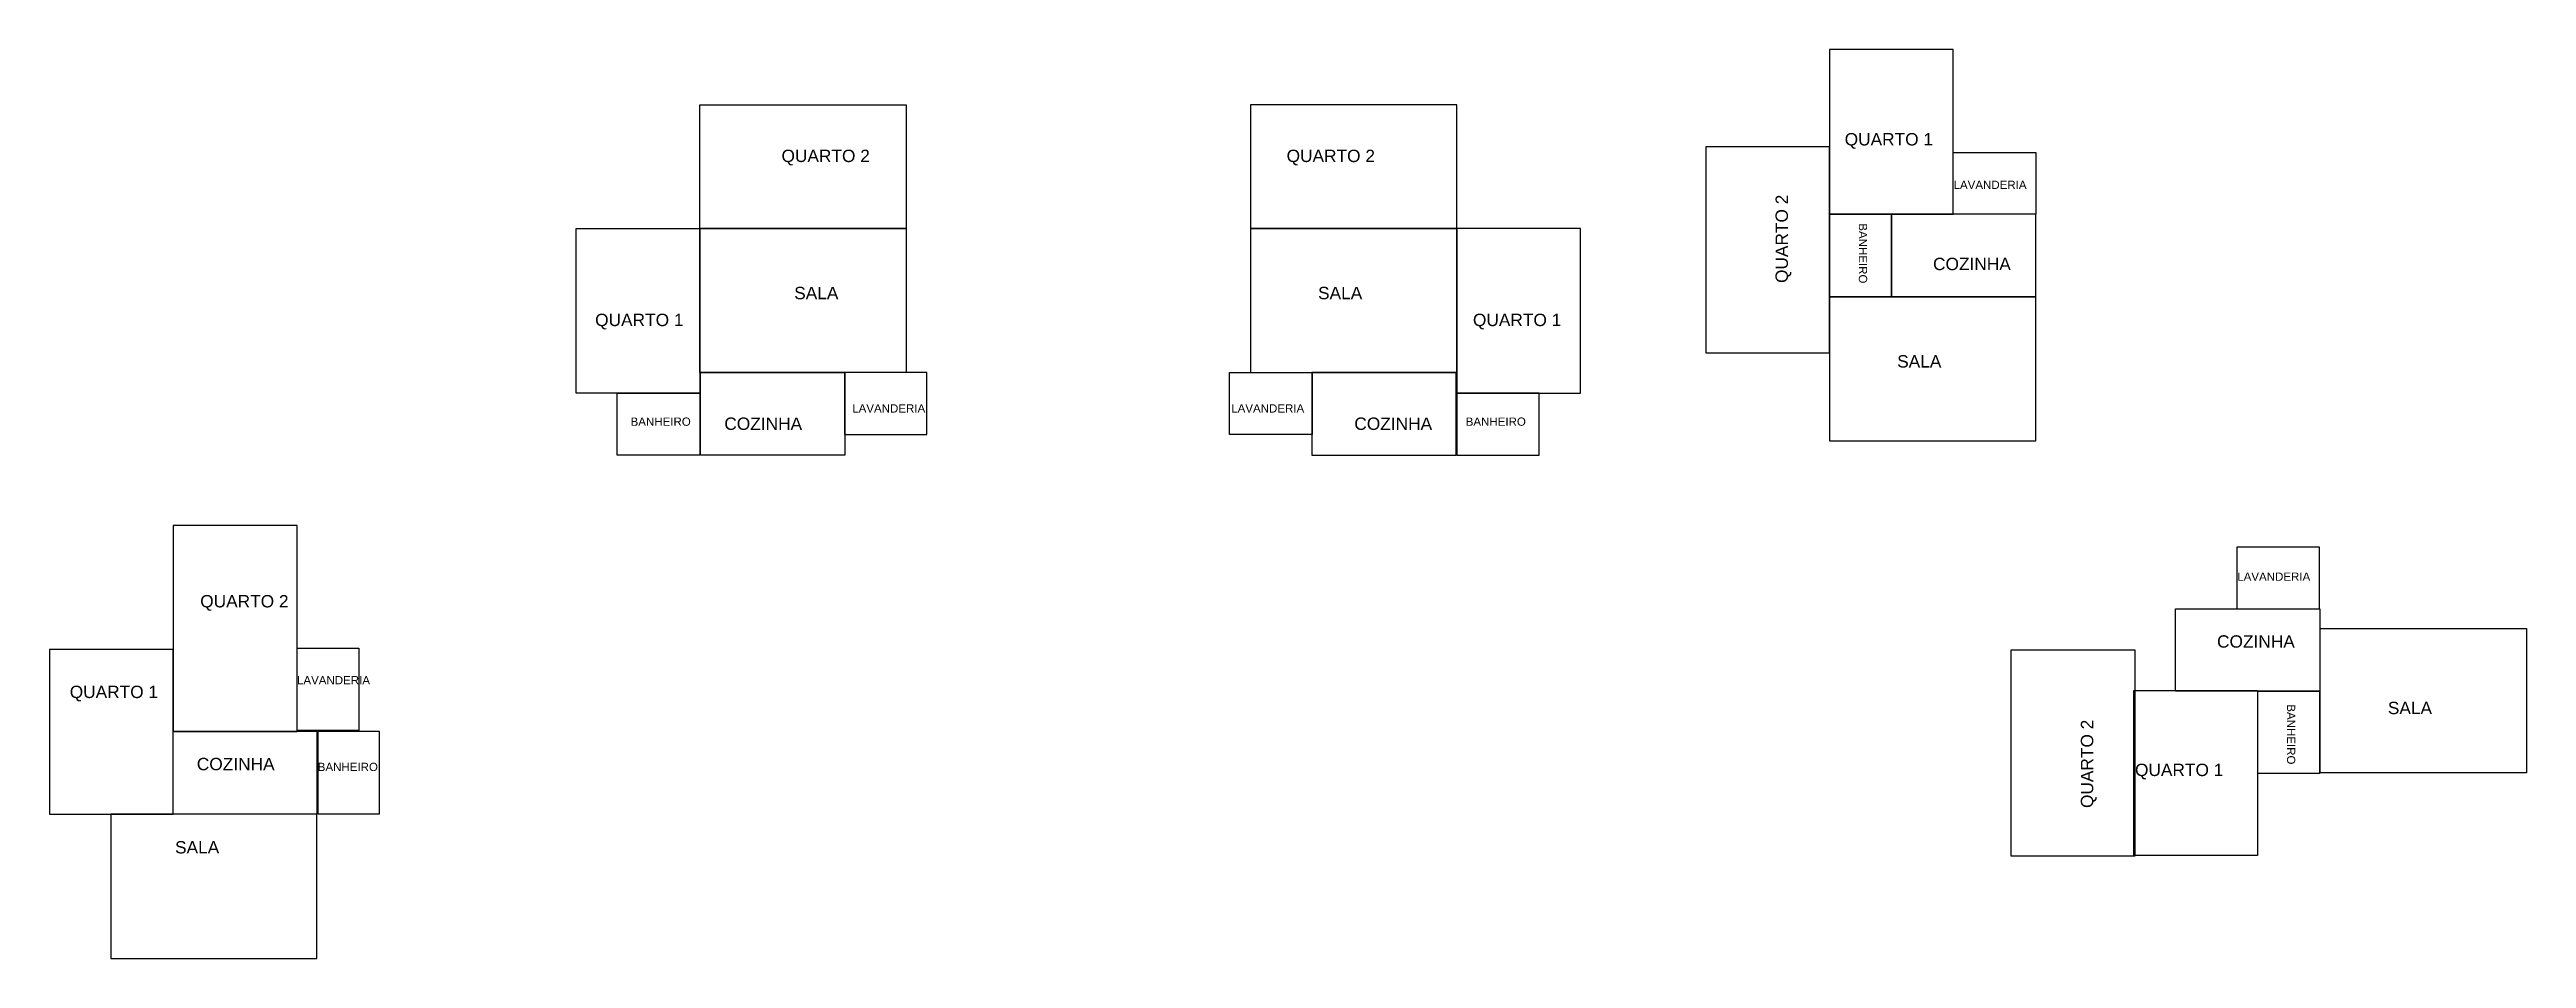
# Model space of a CAD drawing. Header units: millimetres. Extents: x 1858.2 to 1918.3, y 2021.6 to 2043.7.
import ezdxf

# ---------------------------------------------------------------- set-up
doc = ezdxf.new("R2010")
doc.units = ezdxf.units.MM
doc.styles.get("Standard").update_dxf_attribs({"font": 'arial.ttf'})

msp = doc.modelspace()

# ---------------------------------------------------------------- linework, layer by layer
for points in [[(1904.403, 2043.695), (1901.403, 2043.695), (1901.403, 2039.695), (1904.403, 2039.695)], [(1879.011, 2042.354), (1879.011, 2039.354), (1874.011, 2039.354), (1874.011, 2042.354)], [(1887.363, 2042.354), (1887.363, 2039.354), (1892.363, 2039.354), (1892.363, 2042.354)], [(1898.403, 2036.336), (1901.403, 2036.336), (1901.403, 2041.336), (1898.403, 2041.336)], [(1906.403, 2041.195), (1906.403, 2039.695), (1904.403, 2039.695), (1904.403, 2041.195)], [(1901.403, 2037.695), (1902.903, 2037.695), (1902.903, 2039.695), (1901.403, 2039.695)], [(1906.403, 2039.695), (1902.903, 2039.695), (1902.903, 2037.695), (1906.403, 2037.695)], [(1871.011, 2039.354), (1874.011, 2039.354), (1874.011, 2035.354), (1871.011, 2035.354)], [(1874.011, 2039.354), (1879.011, 2039.354), (1879.011, 2035.854), (1874.011, 2035.854)], [(1892.363, 2039.354), (1887.363, 2039.354), (1887.363, 2035.854), (1892.363, 2035.854)], [(1895.363, 2039.354), (1892.363, 2039.354), (1892.363, 2035.354), (1895.363, 2035.354)], [(1906.403, 2037.695), (1901.403, 2037.695), (1901.403, 2034.195), (1906.403, 2034.195)], [(1872.011, 2033.854), (1872.011, 2035.354), (1874.011, 2035.354), (1874.011, 2033.854)], [(1874.025, 2035.854), (1877.525, 2035.854), (1877.525, 2033.854), (1874.025, 2033.854)], [(1877.518, 2035.855), (1877.518, 2034.355), (1879.518, 2034.355), (1879.518, 2035.855)], [(1888.855, 2035.855), (1888.855, 2034.355), (1886.855, 2034.355), (1886.855, 2035.855)], [(1892.348, 2035.854), (1888.848, 2035.854), (1888.848, 2033.854), (1892.348, 2033.854)], [(1894.363, 2033.854), (1894.363, 2035.354), (1892.363, 2035.354), (1892.363, 2033.854)], [(1861.245, 2027.146), (1864.245, 2027.146), (1864.245, 2032.146), (1861.245, 2032.146)], [(1913.281, 2030.118), (1913.281, 2031.618), (1911.281, 2031.618), (1911.281, 2030.118)], [(1913.29, 2028.12), (1909.79, 2028.12), (1909.79, 2030.12), (1913.29, 2030.12)], [(1918.3, 2026.144), (1913.3, 2026.144), (1913.3, 2029.644), (1918.3, 2029.644)], [(1858.245, 2025.136), (1861.245, 2025.136), (1861.245, 2029.136), (1858.245, 2029.136)], [(1864.245, 2029.169), (1865.745, 2029.169), (1865.745, 2027.169), (1864.245, 2027.169)], [(1905.806, 2029.123), (1908.806, 2029.123), (1908.806, 2024.123), (1905.806, 2024.123)], [(1911.777, 2024.137), (1908.777, 2024.137), (1908.777, 2028.137), (1911.777, 2028.137)], [(1911.785, 2028.127), (1913.285, 2028.127), (1913.285, 2026.127), (1911.785, 2026.127)], [(1861.235, 2025.146), (1864.735, 2025.146), (1864.735, 2027.146), (1861.235, 2027.146)], [(1864.748, 2025.143), (1866.248, 2025.143), (1866.248, 2027.143), (1864.748, 2027.143)], [(1859.728, 2021.636), (1864.728, 2021.636), (1864.728, 2025.136), (1859.728, 2025.136)]]:
    msp.add_lwpolyline(points, close=True)

# ---------------------------------------------------------------- texts
for s, width, heights, insert, char_height, attachment_point in [('QUARTO 1', 2.03908, [0], (1903.912, 2041.284), 0.3, 9), ('QUARTO 2', 2.34687, [0], (1875.992, 2040.881), 0.3, 7), ('QUARTO 2', 2.34687, [0], (1890.381, 2040.881), 0.3, 9), ('LAVANDERIA', 0.2, [1.292], (1906.18, 2040.311), 0.2, 9), ('COZINHA', 2.5567, [0], (1905.798, 2038.336), 0.3, 9), ('SALA', 2.01553, [0.476], (1876.3, 2037.631), 0.3, 7), ('SALA', 2.01553, [0.476], (1890.073, 2037.631), 0.3, 9), ('QUARTO 1', 2.03908, [0], (1871.474, 2036.9), 0.3, 7), ('QUARTO 1', 2.03908, [0], (1894.899, 2036.9), 0.3, 9), ('SALA', 2.01553, [0.476], (1904.114, 2035.973), 0.3, 9), ('BANHEIRO', 1.11872, [0.14], (1872.333, 2034.561), 0.2, 7), ('COZINHA', 2.5567, [0], (1874.606, 2034.46), 0.3, 7), ('LAVANDERIA', 0.2, [1.292], (1877.707, 2034.885), 0.2, 7), ('LAVANDERIA', 0.2, [1.292], (1888.666, 2034.885), 0.2, 9), ('COZINHA', 2.5567, [0], (1891.767, 2034.46), 0.3, 9), ('BANHEIRO', 1.11872, [0.14], (1894.04, 2034.561), 0.2, 9), ('LAVANDERIA', 0.2, [1.292], (1913.058, 2031.002), 0.2, 3), ('QUARTO 2', 2.34687, [0], (1861.898, 2030.456), 0.3, 1), ('COZINHA', 2.5567, [0], (1912.684, 2029.479), 0.3, 3), ('QUARTO 1', 2.03908, [0], (1858.734, 2028.256), 0.3, 1), ('LAVANDERIA', 0.2, [1.292], (1864.245, 2028.49), 0.2, 1), ('SALA', 2.01553, [0.476], (1916.011, 2027.866), 0.3, 3), ('COZINHA', 2.5567, [0], (1861.816, 2026.505), 0.3, 1), ('BANHEIRO', 1.11872, [0.14], (1864.748, 2026.385), 0.2, 1), ('QUARTO 1', 2.03908, [0], (1910.951, 2026.363), 0.3, 3), ('SALA', 2.01553, [0.476], (1861.288, 2024.485), 0.3, 1)]:
    msp.add_mtext_dynamic_manual_height_columns(s, width=width, gutter_width=12.5, heights=heights, dxfattribs=dict(insert=insert, char_height=char_height, attachment_point=attachment_point))
for s, width, heights, insert, char_height, attachment_point, rotation in [('QUARTO 2', 2.34687, [0], (1900.476, 2040.171), 0.3, 9, 90), ('BANHEIRO', 1.11872, [0.14], (1902.111, 2038.018), 0.2, 9, 270), ('BANHEIRO', 1.11872, [0.14], (1912.492, 2027.804), 0.2, 7, 270), ('QUARTO 2', 2.34687, [0], (1907.879, 2025.288), 0.3, 7, 90)]:
    msp.add_mtext_dynamic_manual_height_columns(s, width=width, gutter_width=12.5, heights=heights, dxfattribs=dict(insert=insert, char_height=char_height, attachment_point=attachment_point, rotation=rotation))

doc.saveas('drawing.dxf')
